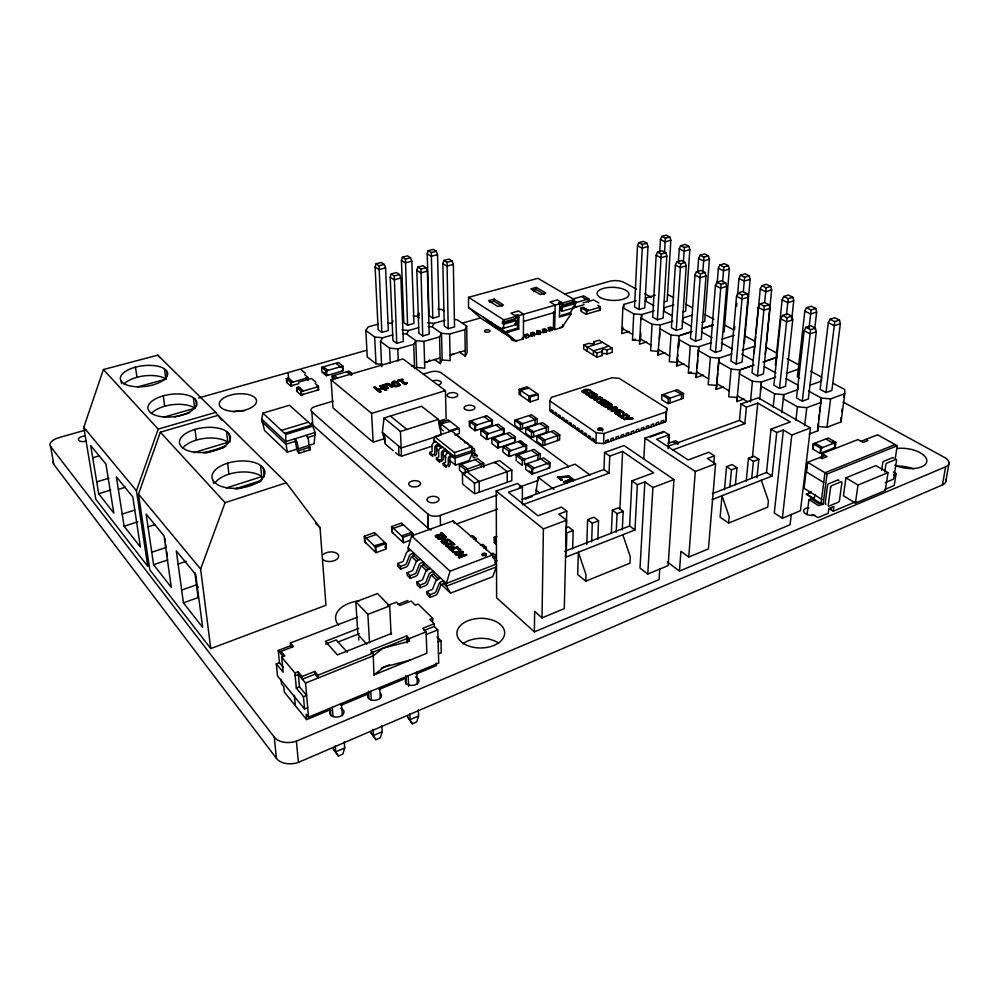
<?xml version="1.0" encoding="UTF-8"?>
<svg xmlns="http://www.w3.org/2000/svg" width="999" height="999" viewBox="0 0 999 999"><rect width="100%" height="100%" fill="white"/><g stroke="black" fill="none" stroke-linecap="round" stroke-linejoin="round"><path stroke-width="1.5" d="M444.892 541.296L444.88 540.646A2.123 1.199 -1.7 0 1 445.604 539.835C447.902 537.212 452.684 542.245 449.812 541.308M507.28 433.853L513.186 438.249L514.835 437.687L514.822 441.695L513.174 442.819M508.891 456.543L508.891 451.336L502.909 446.803L520.616 440.809L526.648 445.279L526.61 450.462L508.891 456.543L502.922 451.998L502.909 446.803M515.896 341.096L502.347 329.52L502.385 327.447L503.658 328.271L515.896 324.712L515.909 320.679L503.721 324.2L502.447 323.389L502.472 321.191L503.746 322.015L516.146 318.444L516.146 316.371L511.026 313.137L518.568 310.989L523.538 314.235L523.376 338.873L515.896 341.096L480.756 318.144L468.519 307.505L468.543 297.327L537.899 278.309L574.388 299.625L574.313 301.673L562.562 305.057L561.251 304.283L561.288 302.235L558.391 303.072L559.702 303.846L559.44 317.108L571.391 313.599L570.079 312.824L559.49 315.921M511.113 455.781L509.44 455.781L509.453 451.723L511.126 450.574L505.132 446.053L503.471 447.19M473.389 492.869L462.599 483.978L462.412 473.326L499.537 460.564L511.825 470.067L511.8 480.694L508.354 481.918M514.735 420.242L514.722 425.212L520.429 429.383L537.137 423.801L537.187 418.843L531.418 414.747L514.735 420.242L520.454 424.4L537.187 418.843M515.384 436.938L515.372 442.082L497.739 448.052L491.895 443.581L491.87 438.424L509.478 432.555L515.384 436.938L497.727 442.869L491.87 438.424M516.183 460.739L516.208 455.519L533.99 449.413L540.159 453.971L540.084 459.178M516.833 420.104L522.564 423.701L522.527 428.683M517.544 314.785L518.831 315.597L518.756 329.021L517.482 328.196L517.544 314.785L514.872 315.559M622.702 412.662C627.809 412.724 614.472 407.604 619.005 413.524M518.444 455.332L524.562 459.378L524.525 464.61M519.118 389.335L519.093 394.168L530.182 401.91L538.249 399.3L538.311 394.443L527.16 386.775L519.118 389.335L530.232 397.053L538.311 394.443M520.467 395.129L520.504 390.284L528.533 388.261M520.429 429.383L520.454 424.4M516.208 455.519L522.327 460.152L522.29 465.397L517.407 461.675M522.315 503.384L522.427 487.325L517.47 483.454L496.216 491.008L496.628 597.802L534.378 631.868L659.065 579.62L659.752 568.918M524.962 334.665L524.937 337.212L526.211 338.037L528.546 337.337L528.558 334.802L527.285 333.978L524.962 334.665L526.236 335.489L528.558 334.802M524.413 451.211L526.061 450.074L526.098 446.041L524.438 446.603L518.419 441.546L520.067 441.57L523.688 444.255M526.211 338.037L526.236 335.489M525.736 428.234L525.699 433.229L531.518 437.487L548.314 431.793L548.401 426.798L542.507 422.627L525.736 428.234L531.568 432.467L548.401 426.798M525.761 464.135L525.724 469.393L531.943 474.15L549.875 467.807L549.962 462.549L543.668 457.892L525.761 464.135L532.005 468.868L531.943 474.15M527.834 428.084L533.691 431.755L533.628 436.775M528.009 463.936L534.265 468.069L532.567 469.255L532.517 473.364L534.203 473.351M528.783 400.936L528.821 396.079L536.9 394.018M529.345 415.984L535.114 419.53L535.052 424.5M530.182 401.91L530.232 397.053M530.831 335.452L530.856 332.917L533.166 332.242L534.453 333.054L534.428 335.589L528.446 336.163M532.105 336.276L532.13 333.741L530.856 332.917M531.518 437.487L531.568 432.467M531.768 450.749L537.937 454.732L537.874 459.952M809.153 434.066L817.769 430.781L821.328 398.052L808.566 391.009M308.491 445.517L314.148 443.743L315.122 432.517L312.799 426.148L289.473 405.244L262.924 413.111L285.764 434.44L285.677 441.633L287.312 452.16L297.19 449.063M536.688 333.716L536.713 331.181L539.023 330.507L540.309 331.318L540.272 333.853L534.328 334.415M535.864 493.019L538.149 477.322L575.099 464.16L590.009 474.975M537.974 334.528L538.011 332.005L536.713 331.181M534.378 631.868L534.627 611.351L542.007 617.882L564.285 608.653L566.495 520.204L558.741 514.16L566.758 511.151L565.609 557.242L634.952 529.957L637.362 484.715L631.917 480.869L629.607 525.986L634.952 529.957M536.875 436.326L536.813 441.358L542.757 445.691L559.64 439.897L559.752 434.865L553.746 430.606L536.875 436.326L542.832 440.646L559.752 434.865M553.059 413.074L553.096 410.889L551.286 409.627L551.248 411.813M538.998 436.163L544.967 439.922L544.88 444.967M540.422 423.876L546.303 427.51L546.228 432.505M542.519 331.98L542.557 329.458L544.855 328.783L546.141 329.583L546.103 332.118L540.172 332.679M541.446 459.24L547.727 463.911L549.4 463.324L549.325 467.42L547.652 468.593M543.818 332.792L543.843 330.269L542.557 329.458M556.693 415.609L556.73 413.411L554.907 412.15L554.87 414.323M817.769 430.781L818.206 423.426M503.658 328.271L503.721 324.2M503.746 322.015L503.783 319.917L468.543 297.327M542.757 445.691L542.832 440.646M542.007 617.882L543.394 528.933L496.216 491.008M548.326 330.257L548.364 327.734L550.649 327.06L551.947 327.872L551.898 330.394L545.978 330.956M560.352 418.144L560.389 415.946L558.553 414.672L558.503 416.858M564.035 420.704L564.073 418.494L562.225 417.22L562.175 419.405M549.625 331.069L549.662 328.546L548.364 327.734M549.937 400.961L549.775 410.789L595.928 442.882L603.558 443.631L665.571 421.828L666.932 408.329L619.205 378.359L612.05 377.709L551.173 397.49L549.937 400.961L596.291 432.779L603.958 433.529L666.196 411.9L666.932 408.329M567.732 423.276L567.769 421.066L565.921 419.78L565.871 421.978M571.391 313.599L561.925 327.41L554.67 329.57L553.384 328.758L553.696 311.538M551.648 431.868L557.654 435.589L557.542 440.609M554.67 329.57L555.132 305.17L550.074 301.998L557.367 299.912L562.599 303.022L574.388 299.625M571.465 425.874L571.503 423.651L569.642 422.352L569.58 424.563M559.215 477.247L562.425 479.645L561.401 480.369L557.479 477.072L568.756 475.974L569.642 476.998L559.203 477.609L569.655 476.635M560.951 306.493L560.876 310.464L562.175 311.251L574.063 307.804L574.225 303.821L572.902 303.047L560.951 306.493L562.262 307.28L574.225 303.821M562.175 311.251L562.262 307.28M575.212 428.471L575.262 426.248L573.376 424.95L573.314 427.16M562.562 305.057L562.599 303.022M561.401 480.369L557.479 477.072M578.983 431.106L579.033 428.871L577.147 427.56L577.085 429.77M563.586 482.042L571.366 478.871L563.586 482.042L566.733 483.054L563.598 481.68M566.396 481.568C567.532 484.315 566.333 478.746 572.177 479.47L573.301 480.669L572.177 479.47M582.792 433.741L582.842 431.506L580.931 430.194L580.869 432.405M566.333 551.286L566.795 532.966L573.164 530.519L572.664 548.813M569.642 476.998L568.756 475.974M571.353 479.233L570.254 478.046L571.128 477.734L574.175 480.357L571.128 477.734M572.415 301.411L574.962 302.909L574.85 307.355L584.04 304.683M586.613 436.401L586.675 434.165L584.752 432.842L584.69 435.064M576.598 306.843L575.299 306.73L575.387 303.284L576.71 302.41L574.163 300.911M590.459 439.073L590.521 436.838L588.598 435.502L588.523 437.724M581.243 307.804L581.143 311.376L586.338 314.448L586.45 310.864L581.243 307.804L583.004 307.292L588.211 310.352L582.991 307.592L581.505 308.029L581.418 311.001M594.343 441.77L594.405 439.523L592.457 438.174L592.382 440.409M612.325 348.264L599.088 340.234L593.781 341.858A2.872 1.261 1.6 0 1 593.206 343.619A2.872 1.261 1.6 0 1 589.185 343.269L583.841 344.917L583.716 349.038L596.853 357.205L602.222 355.519L602.385 351.373A2.897 1.299 1.9 0 1 602.934 349.575A2.897 1.299 1.9 0 1 606.992 349.937L612.325 348.264L612.162 352.397L606.843 354.071A2.897 1.299 1.9 0 0 601.86 354.22M585.551 390.347C588.623 389.16 594.405 391.496 585.551 390.347C591.046 391.558 582.517 394.742 582.092 391.233M588.361 301.798L588.423 299.513C587.087 300.412 579.37 295.954 583.291 296.553M585.913 394.318L591.883 392.033L585.913 394.318L588.374 395.017C590.259 394.53 586.488 393.356 588.973 394.817M587.15 351.161L587.275 347.04L602.547 342.332M588.786 301.835L588.873 298.901L583.741 295.929L573.089 298.988M586.425 394.655L585.926 393.993M588.374 395.017L586.438 394.33M594.405 395.866C591.233 394.056 596.003 395.604 593.631 396.128L591.845 394.617L594.73 393.668C601.935 395.267 593.369 400.312 590.059 397.152A5.307 2.51 1.9 0 1 589.135 396.178C589.385 394.617 595.117 400.399 596.778 395.592M593.269 394.792L594.979 394.23C600.249 396.266 590.284 399.2 590.084 395.217M608.254 441.983L608.329 439.747L605.744 440.659L605.656 442.894M433.841 441.77L434.577 436.638L454.52 452.572L455.457 465.122L469.18 460.464L472.802 452.135L454.42 458.316L451.048 455.619M591.87 392.357L591.008 391.458L594.08 393.144L592.507 392.782L588.086 394.23M594.08 393.144L591.683 391.246M586.788 544.492L587.624 519.617L593.856 517.245L598.538 520.791L597.827 539.472M593.693 344.593L593.781 341.858M585.751 581.168L585.976 574.625L578.359 552.222L577.684 574.562L585.751 581.168L629.957 563.186L630.294 556.718L622.802 534.74M593.369 355.032L593.506 350.899L608.816 346.129M592.507 392.782L588.086 393.906M593.406 393.369L592.519 392.457M593.631 396.128L591.845 394.617M594.193 399.775L600.174 397.465L594.193 399.775L596.665 400.487C598.563 399.987 594.755 398.813 597.277 400.287M613.398 440.172L613.473 437.949L610.901 438.848L610.814 441.083M591.833 394.942L594.73 393.668M594.705 400.124L594.205 399.45M593.256 395.117L594.979 394.23M596.853 357.205L597.002 353.059L583.841 344.917M598.576 310.539L600.299 310.327L600.424 306.768L597.814 305.257M598.676 307.58L600.424 306.768M591.633 541.895L592.295 523.189L587.624 519.617M596.665 400.487L594.717 399.787M596.915 401.548L597.702 400.961L599.812 402.347L601.585 401.76L599.8 402.672L596.915 401.548L599.675 403.371C605.344 404.508 598.776 396.965 605.244 401.448C608.079 400.911 602.522 398.176 600.911 399.9A2.073 0.987 2.1 0 0 600.337 400.562L601.573 402.085M595.928 442.882L596.291 432.779M618.506 438.374L618.593 436.151L616.033 437.05L615.933 439.285M600.162 397.789L599.288 396.878L602.397 398.589L600.811 398.214L596.366 399.687M599.675 403.371L596.927 401.223M602.397 398.589L599.962 396.665M600.524 403.933L601.323 403.334L603.821 404.982L605.644 404.37L603.808 405.307L600.524 403.933L603.696 406.019L610.339 403.783L607.18 401.386C603.633 401.985 613.661 405.557 606.405 401.648M600.811 398.214L596.378 399.363M601.723 398.813L600.824 397.889M623.601 436.588L623.688 434.365L621.141 435.252L621.041 437.487M605.631 404.695L603.321 402.847L606.43 404.108L608.903 403.271M603.696 406.019L600.536 403.608M608.878 403.608L606.418 404.433L604.108 402.572M604.732 406.368L610.601 406.88L605.656 407.317L604.732 406.368L611.388 404.133C614.772 405.981 597.065 408.566 612.075 404.57M606.843 354.071L606.992 349.937M603.558 443.631L603.958 433.529M605.344 401.685C605.319 398.326 598.451 400.736 603.096 402.222M604.62 452.472L609.765 456.068L609.053 473.176L603.945 469.53L604.62 452.472L624.063 445.554L673.975 479.557L668.131 565.596L647.752 574.05L640.022 568.081L644.867 481.905L637.362 484.715M610.339 403.783L607.18 401.386M572.902 303.047L572.989 300.899L574.313 301.673M615.759 407.33L609.378 408.853L615.134 406.581L615.759 407.33L609.09 409.578L608.166 408.966L610.614 406.543M609.09 409.578L608.179 408.641M612.05 404.907L611.388 404.133M628.671 434.802L628.758 432.579L626.223 433.479L626.123 435.701M798.201 388.112L798.313 385.352L786.076 378.609M619.168 410.664L611.301 411.039L616.258 407.317L616.97 408.116L615.571 409.053L617.544 410.339L615.584 408.716L616.982 407.779M610.239 408.116C614.622 405.319 608.329 406.168 606.331 406.506M612.15 411.6L611.326 410.714M612.649 411.026L615.022 409.103L616.595 410.477L612.649 411.026L615.022 409.103M619.168 411.825L620.179 413.886L617.956 414.71A2.697 1.299 2.5 0 1 616.483 414.435C613.036 411.913 615.796 412.712 617.994 414.173M633.716 433.029L633.816 430.806L631.293 431.693L631.181 433.916M376.086 263.798L379.033 265.759L381.83 332.38L388.361 330.557L385.564 267.857L384.265 264.435L381.318 262.475L376.086 263.798L375.1 267.033L378.146 329.67L381.83 332.38M611.301 411.039L616.258 407.317M611.338 533.366L612.35 510.189L618.443 507.867L623.176 511.351L622.29 529.907M621.066 416.346L622.802 417.832L622.015 418.106L617.832 414.997L620.367 415.884L626.273 413.861C629.707 415.746 611.55 418.519 626.972 414.31M636.163 300.786L623.863 304.42L622.877 307.717L621.728 333.678L629.183 331.381M626.96 414.647L620.354 416.221L618.618 414.735M622.714 330.294L622.852 327.247M623.738 307.467L623.863 304.42M638.748 431.256L638.836 429.046L636.326 429.932L636.213 432.142M391.246 273.913L394.28 275.949L396.753 343.344L403.346 341.471L400.874 278.034L399.575 274.575L396.516 272.565L391.246 273.913L390.222 277.185L392.944 340.559L396.753 343.344M619.892 409.69L620.566 410.477L619.892 409.69L617.557 410.015M616.221 532.28L617.057 513.686L612.35 510.189M622.015 418.106L617.832 414.997M622.702 413.024C623.551 411.263 616.758 410.252 620.204 413.698M643.756 429.495L643.856 427.285L641.346 428.171L641.233 430.382M402.435 257.168L405.432 259.091L407.58 325.212L413.986 323.426L411.813 261.189L410.564 257.792L407.555 255.881L402.435 257.168L401.423 260.377L403.821 322.552L407.58 325.212M628.034 416.87L633.091 418.656L623.738 419.243L628.696 415.434C631.043 416.508 625.661 417.994 629.432 415.921M619.904 509.078L622.589 451.473L609.765 456.068M624.6 419.805L623.751 418.906M625.099 419.218L627.472 417.27L629.07 418.668L625.099 419.218L627.472 417.27M648.738 427.747L648.838 425.537L646.353 426.411L646.228 428.621M417.844 267.083L420.929 269.068L422.739 335.951L429.208 334.116L427.372 271.166L426.111 267.732L423.014 265.746L417.844 267.083L416.795 270.329L418.881 333.216L422.739 335.951M623.738 419.243L628.696 415.434M640.459 340.696L632.479 340.01L633.741 313.886L622.877 307.717M637.512 245.779L634.54 306.98L639.06 309.515L644.767 307.817L647.989 246.553L647.015 243.219L643.368 241.383L638.823 242.62L637.512 245.779L642.157 248.152L647.989 246.553M630.044 418.194L633.091 418.656M653.696 425.999L653.808 423.801L651.323 424.662L651.198 426.873M428.246 250.674L431.293 252.56L432.804 318.182L439.085 316.421L437.537 254.645L436.326 251.286L433.266 249.413L428.246 250.674L427.21 253.858L429.008 315.572L432.804 318.182M639.06 309.515L642.457 244.455L638.823 242.62M654.195 310.801L641.808 314.548L640.896 317.944L639.547 344.193L646.59 341.97M443.906 260.377L447.04 262.325L448.201 328.708L454.545 326.91L453.334 264.423L452.11 261.014L448.963 259.078L443.906 260.377L442.832 263.599L444.28 326.024L448.201 328.708M640.546 339.161L640.859 333.004M641.57 319.168L641.808 314.548L633.741 313.886M646.166 300.811L646.328 297.789L655.269 295.142M658.641 424.263L658.753 422.065L656.281 422.927L656.143 425.137M663.561 422.527L663.673 420.342L661.213 421.203L661.076 423.401M884.565 489.585L894.23 485.477L896.103 473.688L893.418 471.978M643.843 458.366L644.967 438.124L663.748 431.443L669.018 434.852L668.131 448.626M640.896 317.944L652.085 324.3L650.611 350.711L658.741 351.423L657.904 355.007L664.997 352.734M656.156 255.282L652.709 317.183L657.379 319.805L663.124 318.044L666.82 256.081L665.846 252.71L662.087 250.824L657.504 252.098L656.156 255.282L660.951 257.73L666.82 256.081M659.727 251.998L660.439 239.535L661.763 236.401L666.221 235.202L669.892 237L670.841 240.297L667.145 301.111L664.347 301.948M657.379 319.805L661.251 253.996L657.504 252.098M657.904 355.007L660.302 324.987L672.777 321.129M659.477 338.973L659.839 332.754M664.497 252.522L665.421 238.212L661.763 236.401M647.752 574.05L652.909 487.524L644.867 481.905M664.248 310.776L664.422 307.717L673.875 304.857M662.025 394.867L661.725 399.725L667.994 403.633L683.204 398.401L683.541 393.544L677.222 389.697L662.025 394.867L668.306 398.763L683.541 393.544M663.898 394.755L670.229 398.102L669.904 402.972M665.571 421.828L666.196 411.9M659.465 328.484L670.991 335.027L669.305 361.738L677.584 362.462L677.772 359.49M675.374 265.085L671.428 327.697L676.236 330.394L682.03 328.584L686.226 265.909L685.264 262.5L681.393 260.552L676.773 261.863L675.374 265.085L680.319 267.607L686.226 265.909M667.994 403.633L668.306 398.763M678.358 262.687L679.245 248.863L680.606 245.692L685.102 244.443L688.885 246.303L689.822 249.638L685.639 311.139L682.829 312M669.105 441.82L669.43 436.788L667.419 437.512M676.236 330.394L680.644 263.823L676.773 261.863M683.728 363.686L676.598 366.034L679.12 335.602L691.683 331.631M683.353 262.038L684.39 247.552L680.606 245.692M675.299 390.884L681.655 394.193L681.318 399.051M677.846 354.907L676.598 366.034M678.333 347.477L678.821 340.06M678.558 347.615L678.858 343.156M673.463 442.033L677.984 444.393M694.967 275.087L690.496 338.399L695.454 341.183L701.273 339.31L706.018 275.936L705.057 272.477L701.061 270.467L696.415 271.815L694.967 275.087L700.062 277.685L706.018 275.936M703.271 375.112L696.091 377.522L696.765 373.713L688.348 372.964L690.247 345.966L678.371 339.21M697.627 272.452L698.626 258.466L700.037 255.257L704.557 253.971L708.466 255.894L709.39 259.278L704.695 321.478L701.86 322.365M502.11 306.293L493.993 301.174L494.143 299.101L488.536 300.649L497.802 306.506L503.434 304.932L494.143 299.101M695.454 341.183L700.399 273.838L696.415 271.815M791.295 514.398L790.097 524.725L679.47 571.078L680.906 551.298L688.748 557.055L708.428 548.901L715.584 463.823L707.367 458.504L714.435 455.856L713.798 463.499M702.821 271.578L703.933 257.18L700.037 255.257M696.091 377.522L698.763 346.69L711.4 342.595M697.202 367.707L697.764 360.202M698.089 355.694L698.763 346.69L690.247 345.966M688.748 557.055L695.279 471.503L644.967 438.124M715.421 285.514L710.389 349.575L715.509 352.447L721.365 350.512L726.673 286.388L725.724 282.892L721.603 280.819L716.92 282.205L715.421 285.514L720.679 288.199L726.673 286.388M698.089 350.412L710.351 357.367L708.204 384.677L716.77 385.439L716.196 389.385L723.426 386.888M717.157 283.579L718.368 268.256L719.829 265.01L724.387 263.686L728.408 265.659L729.332 269.081L724.1 331.993M715.509 352.447L721.028 284.303L725.724 282.892M722.627 281.556L723.85 266.995L728.408 265.659M716.196 389.385L719.018 358.129L731.743 353.896M717.02 382.405L717.769 373.301M718.019 370.267L719.018 358.129L710.351 357.367M544.393 294.38L536.088 289.448L536.263 287.387L530.856 288.898L540.322 294.555L545.754 293.019L536.263 287.387M736.538 296.291L730.918 361.101L736.188 364.061L742.095 362.075L748.001 297.19L747.065 293.656L742.806 291.508L738.099 292.944L736.538 296.291L741.97 299.051L748.001 297.19M718.443 361.963L731.106 369.143L728.696 396.753L737.424 397.552L736.862 401.573L744.13 399.001M734.527 329.633L734.789 326.536M736.55 306.381L736.825 303.284M737.499 295.529L738.985 278.471L740.496 275.187L745.079 273.826L749.225 275.861L750.149 279.333L744.33 342.969M724.475 489.772L726.523 466.658L732.042 464.547L736.975 467.707L735.401 484.665M736.188 364.061L742.344 295.105L747.065 293.656M743.331 291.72L744.642 277.235L749.225 275.861M736.862 401.573L739.834 369.88L754.07 365.035L739.922 369.93L731.106 369.143M729.894 486.813L731.443 469.83L726.523 466.658M728.633 523.051L729.208 516.745L722.002 495.716L720.104 517.207L728.633 523.051L767.744 507.142L768.406 500.911L761.313 480.257M740.983 403.971L746.39 407.167L744.842 423.613L739.472 420.379L740.983 403.971L758.253 397.827L810.426 427.959L800.449 510.751L782.354 518.256L774.275 512.962L783.391 430.045L791.795 435.002L810.426 427.959M758.278 307.367L752.022 372.952L757.467 376.011L763.411 373.951L769.954 308.304L769.018 304.72L764.622 302.497L759.877 303.996L758.278 307.367L763.885 310.227L769.954 308.304M754.12 353.334L755.731 336.488M756.018 333.429L760.251 289.011L761.825 285.702L766.433 284.29L770.716 286.388L771.628 289.897L765.209 354.283M750.474 401.823L752.434 381.256L739.372 373.838L739.834 369.88M746.228 481.268L748.463 458.291L753.87 456.231L758.84 459.315L756.967 477.709M757.467 376.011L764.272 306.218L769.018 304.72M764.672 302.472L766.108 287.799L770.716 286.388M752.422 457.305L757.779 403.084L790.259 421.978L771.041 429.133L766.483 472.502L712.374 493.643M751.735 478.284L753.408 461.401L758.84 459.315M760.426 390.434L760.714 387.525M759.74 399.438L761.425 382.068L775.748 377.06M791.707 319.393L793.73 300.774L792.831 297.215L788.186 298.676L786.5 314.797M791.807 316.208L787.037 317.757L779.52 388.399L773.9 385.239L780.818 318.868L782.492 315.447L787.262 313.911L791.807 316.208L792.731 319.842L785.501 386.276L779.52 388.399M775.361 364.935L782.142 299.862L783.765 296.503L788.398 295.055L792.831 297.215M773.164 407.192L774.575 393.818L761.063 386.151L761.425 382.068L752.434 381.256M814.672 328.921L816.645 312.063L815.771 308.454L811.088 309.965L809.078 327.822M815.384 328.084L810.576 329.682L802.322 401.198L796.503 397.927L804.145 330.769L805.868 327.31L810.676 325.711L815.384 328.084L816.283 331.768L808.341 399.001L802.322 401.198M712.15 499.6L772.077 476.024L776.747 432.53L783.391 430.045M839.472 320.067L834.777 321.628L825.986 392.57L820.142 389.373L828.296 322.739L830.057 319.305L834.752 317.757L839.472 320.067L840.346 323.726L831.867 390.434L825.986 392.57M781.792 412.5L783.728 394.655L798.151 389.485M815.771 308.454L811.188 306.206L806.518 307.717L804.832 311.114L797.389 376.96L799.65 378.196M782.354 518.256L791.795 435.002M795.903 420.329L797.439 406.805L783.478 398.876L783.728 394.655L774.575 393.818M385.214 442.457L382.355 432.442L384.053 418.007L421.59 406.293L438.386 419.38L441.246 434.965M804.657 425.724L806.792 407.667L821.29 402.322M806.63 466.895L804.045 488.286L822.165 499.6M825.062 455.457L807.654 462.3L806.493 471.965L823.713 482.492M821.39 503.733L806.38 494.33L811.238 491.895M813.211 443.856L812.587 448.926L820.079 453.359L835.189 447.44L835.851 442.37L828.321 438.024L813.211 443.856L820.716 448.264L835.851 442.37M813.136 448.176L813.611 444.23L815.109 443.119L822.614 447.527L821.116 448.651L820.616 452.597L821.977 452.609M818.755 418.943L819.305 414.473M819.679 411.488L820.229 407.005M820.591 404.021L821.328 398.052L830.606 398.901L844.779 393.681L844.704 389.498L833.141 383.291M807.042 514.747L808.915 499.575L810.963 498.726L819.043 503.796L821.091 502.947L823.126 504.22L827.035 474.001L897.239 445.741L895.166 459.053M814.235 499.263L814.847 494.468M820.079 453.359L820.716 448.264M821.515 457.779L822.04 453.671L857.954 439.585L863.036 442.47L867.931 440.534L865.896 439.385M817.831 426.411L826.997 427.272L830.606 398.901M821.091 502.947L824.974 472.752L895.141 444.567M833.303 448.176L834.789 447.053L835.301 443.119L832.791 441.67M841.77 411.713L842.157 408.753M843.718 396.903L844.118 393.943M826.997 427.272L841.046 421.915L844.779 393.681M831.243 509.915L831.555 507.554M828.783 508.379L833.278 511.188L833.903 506.468L828.833 508.591L828.208 513.324L818.106 517.569L812.15 514.423M845.916 477.834L843.456 495.766L855.419 503.096L885.276 490.509L888.036 472.639L875.873 465.609L845.916 477.834L857.991 485.052L888.036 472.639M855.419 503.096L857.991 485.052M881.618 470.204L882.741 462.812A1.399 0.787 -58 0 1 883.903 461.226L892.656 457.654A1.399 0.774 -58.1 0 1 893.443 458.017M884.739 472.003L885.876 464.597A1.399 0.774 -58 0 1 887.025 463.012L895.791 459.428A1.399 0.774 -58.1 0 1 896.578 460.214L893.805 477.922A1.386 0.762 -57.7 0 1 892.669 479.495L885.201 482.617M445.442 545.367C446.603 541.633 457.217 546.815 450.974 542.007L451.81 541.695L454.607 544.555L447.252 544.78L446.553 545.304L448.551 546.303L447.515 546.69L445.492 545.254M582.08 391.558C583.266 388.886 588.311 388.611 590.521 390.447M435.427 535.726L436.625 537.3L438.461 537.275L437.437 538.024C427.934 532.892 456.093 534.103 435.576 535.851M59.091 437.587A13.499 6.219 -9.2 0 0 50.624 446.59L53.784 464.385L276.411 758.366A17.582 11.826 -9.2 0 0 298.401 762.387L942.444 484.927L945.653 466.808A13.861 6.531 9.3 0 0 944.342 457.317L843.094 402.023M945.816 481.368L949.025 463.286M287.312 452.16L264.573 430.519L261.701 419.056L262.924 413.111M664.422 307.717L663.623 311.051L672.402 315.896M646.328 297.789L645.454 301.024L653.97 305.719M452.909 549.775C452.172 552.909 456.618 552.759 458.379 551.61C462.562 549.912 455.069 548.026 458.004 547.814L460.427 549.25C461.563 553.596 451.91 554.695 451.685 550.174L452.859 549.737L452.834 550.449M408.166 547.777L411.588 535.914L453.209 520.866L492.594 554.982L496.428 564.06L446.378 583.416L408.166 547.777L408.279 550.474M449.837 548.089L451.623 547.19L453.783 548.289L450.874 549.363L449.962 548.476C449.238 546.178 453.633 546.441 453.783 548.289M492.594 554.982L450.049 571.191L446.378 583.416L446.441 586.163L450.561 593.131L492.707 576.71L496.441 566.858L446.441 586.163L443.581 583.491M344.28 741.82L344.717 747.951L342.857 754.045L338.361 756.006L333.341 748.925L338.361 756.006M381.83 725.649L382.167 731.743L380.282 737.774L375.911 739.672L370.979 732.692L375.911 739.672M418.331 709.939L418.569 715.983L416.645 721.952L412.412 723.8L407.567 716.907L412.412 723.8M896.091 473.801L893.705 474.875M215.734 412.362L158.192 429.108L136.451 490.796L147.752 566.333L95.792 499.288L83.791 427.31L103.397 369.543L157.805 355.144L215.734 412.362L221.753 420.179M428.259 528.409L312.812 425.087L311.8 411.813L427.797 514.023L428.259 528.409L427.797 514.023M138.499 494.105L160.352 432.205L218.069 415.334L286.288 482.792L320.042 527.759L325.961 605.269L210.777 648.576L149.788 569.805L138.499 494.105L200.624 569.055L210.777 648.576M311.8 411.813L311.788 411.85A8.117 3.859 -4 0 1 315.309 406.456L333.042 401.148M200.624 569.055L225.1 502.659L286.288 482.792M459.34 351.998L465.309 356.168L467.082 352.56L466.695 326.124L457.167 319.742L454.52 319.518M465.309 356.168L464.897 329.633L466.695 326.124M434.353 359.365L440.234 363.624L442.157 359.94L441.508 333.316L432.117 326.81L428.121 326.461M398.901 385.114L396.066 385.701L392.694 383.092M392.694 383.166L395.554 382.592L398.888 385.189M440.234 363.624L439.56 336.9L441.508 333.316L449.6 334.016L464.897 329.633M620.192 413.549L617.969 414.373A2.697 1.299 2.5 0 1 616.495 414.11L614.56 412.537M432.117 326.81L434.066 323.326L445.092 320.229M414.56 368.394L413.711 344.305L415.796 340.659L423.951 341.371L439.56 336.9M402.535 333.666L406.556 334.016L408.653 330.469L418.494 327.697M413.074 315.996L416.995 316.333L418.993 312.949L419.093 315.896M381.693 366.72L380.482 341.371L382.729 337.749L392.769 334.927M393.107 321.029L391.67 323.326L387.724 322.989M382.654 364.36L375.999 363.761L367.257 357.005L365.846 330.457L368.132 326.948L378.084 324.213M533.416 291.583L535.052 289.186M570.079 312.824L572.664 309.053L572.739 307.018L574.063 307.804M582.117 391.333L586.55 389.66L590.509 390.771M448.863 547.652L451.498 546.565L454.607 547.976L457.929 547.502L450.636 550.224L448.763 547.589M436.501 536.301L444.48 535.564L441.733 532.754L440.909 533.429L441.745 533.129L444.48 535.564M384.64 384.84C386.338 381.368 394.63 385.577 391.546 387.075L388.623 384.827L386.613 384.69L385.239 385.639L388.311 388.049L387.088 388.424L382.992 385.189L384.19 384.478L384.665 385.177L384.19 384.478M384.665 385.177L388.736 383.978L392.757 386.713M619.018 413.399C616.87 415.372 615.809 411.076 614.535 412.862M619.168 411.95L620.766 411.551L622.552 412.637M385.239 385.639L388.037 384.253L391.546 387.075M458.454 557.23L461.376 554.283L458.454 557.23L459.29 557.979L466.608 554.845L466.034 554.333L459.727 556.705L466.62 555.219M459.727 556.705C470.791 550.362 447.939 555.943 461.088 554.195M459.727 557.08L462.824 554.02M608.166 408.966L610.601 406.88M609.39 408.516L611.975 406.331M295.18 675.761L298.351 674.5L305.532 683.066L373.276 655.819L382.992 648.176L409.415 641.283L409.303 638.573L406.718 635.926L370.641 650.337L373.176 653.059L373.976 674.937L384.003 667.07L410.189 660.102M618.493 414.086C620.242 413.261 616.383 411.288 619.23 411.101M344.717 747.951L335.714 751.847L335.239 745.704M382.167 731.743L373.426 735.526L373.064 729.432M418.569 715.983L410.065 719.667L409.802 713.611M276.411 758.366L274.275 737.137A17.745 11.713 -8.9 0 0 296.403 741.146L298.401 762.387M296.328 741.171L945.653 466.808M833.278 511.188L855.806 501.698M274.275 737.137L50.624 446.59M330.744 715.771L330.282 709.752L306.631 719.592L306.156 714.235L308.541 717.157L438.736 663.061L437.762 629.882L434.265 626.423L434.178 623.738L429.832 619.455L432.692 618.319L432.779 621.003M823.126 504.22L818.581 505.644L808.915 499.575M340.834 705.356L368.631 693.793M378.933 689.51L405.869 678.296M415.871 674.138L436.301 665.634L436.213 663.036M283.341 667.394L279.433 662.687L276.336 663.898L277.535 675.961L304.558 709.015L307.704 707.717M438.461 653.87L441.308 652.697L440.971 640.771L437.062 636.887M373.976 674.937L426.848 653.271L426.111 631.818L422.639 628.346L434.178 623.738M294.93 672.989L296.316 688.099L303.459 696.74L306.631 695.454L299.475 686.837L298.102 671.728L294.93 672.989L281.693 657.167L284.827 655.943L281.006 651.385L293.456 646.578L290.397 642.994L357.217 617.27M438.111 641.932L440.971 640.771M806.38 494.33L811.188 492.37M381.218 668.206L389.56 664.797M296.316 688.099L299.475 686.837M370.754 653.084L406.83 638.636L409.415 641.283M298.102 671.728L302.085 676.473L314.747 671.415L317.982 675.199L373.176 653.059M409.303 638.573L426.111 631.818M426.211 634.527L437.762 629.882M317.982 675.199L318.206 677.959L314.972 674.175L302.335 679.233L302.085 676.473M424.175 630.469L434.265 626.423M391.62 633.403L337.412 654.894L325.349 641.37L358.766 628.359M861.001 441.321L877.547 434.802L897.239 445.741M337.812 642.095L359.315 633.666M835.301 443.119L833.89 443.668L826.373 439.31L827.771 438.761M325.562 644.093L336.176 639.947L347.302 652.26M564.747 551.336L629.607 525.986M426.885 591.583L426.973 594.318L430.144 597.365L435.164 595.416A3.509 2.423 -47.1 0 0 437.637 593.131L440.934 584.939L443.656 583.566L443.581 580.806L441.183 581.73A3.134 2.173 -47.5 0 0 438.973 584.04L435.939 591.695A1.424 0.987 -47.1 0 1 435.002 592.719L430.057 594.63L426.885 591.583L431.818 589.685A1.411 0.987 -47.1 0 0 432.754 588.661L435.776 581.031A3.122 2.173 -47.4 0 1 437.974 578.733L440.372 577.822M389.685 605.931L377.472 593.593L355.819 601.798L367.857 614.348L389.685 605.931L391.084 634.265M279.433 662.687L278.234 650.499L290.647 645.716L292.183 647.502M397.977 604.27L407.904 600.436M592.295 523.189L598.538 520.791M617.057 513.686L623.176 511.351M731.443 469.83L736.975 467.707M387.724 605.519L396.441 602.16L399.737 605.469L411.126 601.061L415.322 605.182L418.156 604.083L432.692 618.319M416.933 582.042L420.042 585.027L424.95 583.154A1.399 0.987 -47 0 0 425.899 582.142L428.883 574.55A3.097 2.173 -47.3 0 1 431.068 572.265L433.454 571.366L433.541 574.1L430.831 575.449L427.584 583.578A3.472 2.423 -47 0 1 425.137 585.839L420.142 587.749L417.033 584.765L416.933 582.042L421.828 580.182A1.399 0.987 -46.9 0 0 422.764 579.17L425.749 571.603A3.084 2.173 -47.3 0 1 427.934 569.33L430.307 568.431M492.757 557.28L496.241 555.956L496.253 558.628M490.671 554.02L492.994 553.146L496.241 555.956M565.996 527.859L568.543 526.885L573.164 530.519M407.18 572.689L407.28 575.399L410.339 578.321L415.297 576.448A3.434 2.423 -46.9 0 0 417.732 574.213L420.929 566.158L423.626 564.822L423.526 562.1L421.153 562.986A3.072 2.173 -47.2 0 0 418.981 565.247L416.046 572.777A1.386 0.987 -46.9 0 1 415.109 573.776L410.227 575.611L407.18 572.689L412.05 570.866A1.386 0.987 -46.8 0 0 412.974 569.867L415.909 562.35A3.059 2.173 -47.2 0 1 418.069 560.102L420.442 559.228M543.394 528.933L566.495 520.204M652.909 487.524L673.975 479.557M695.279 471.503L715.584 463.823M483.678 547.964L485.989 547.09L486.014 549.75M458.441 556.855L459.278 557.604L466.608 554.845M494.18 537.3L495.791 538.661L495.804 544.093L494.205 542.719L494.18 537.3L496.94 536.263M461.376 554.657L456.193 555.194L455.332 554.058L462.649 551.323L463.274 552.235L456.968 554.607M455.344 554.433L462.649 551.698L463.274 552.235M480.494 545.204L482.804 544.343L485.989 547.09M456.955 554.233L463.261 551.86M449.95 548.101L450.861 549L453.771 547.914M450.636 550.224C445.866 547.44 452.372 544.28 454.607 547.602L457.317 546.59L457.929 547.502M450.624 549.85L457.929 547.127M397.602 563.511L397.727 566.208L400.724 569.08L405.656 567.245A3.397 2.423 -46.7 0 0 408.067 565.034L411.226 557.03L413.898 555.731L413.786 553.021L411.438 553.896A3.034 2.173 -47.1 0 0 409.278 556.118L406.381 563.598A1.374 0.987 -46.7 0 1 405.457 564.585L400.599 566.383L397.602 563.511L402.447 561.725A1.374 0.987 -46.7 0 0 403.371 560.739L406.256 553.284A3.034 2.16 -47.1 0 1 408.404 551.061L410.764 550.199M460.639 549.675L460.701 550.474C459.44 553.808 449.937 552.772 452.909 550.149M456.843 548.251L460.427 549.625M470.517 536.55L472.802 535.701L475.936 538.399L475.961 541.046M453.196 543.98C450.674 542.207 441.708 544.28 447.527 547.065L448.563 546.678L446.578 545.616L447.24 544.405L454.595 544.18M473.638 539.26L475.936 538.399M631.917 480.869L653.633 472.789L622.589 451.473M442.107 541.121L443.981 542.807L445.916 542.095L443.993 543.181C441.758 539.735 439.872 541.957 443.718 544.018L447.465 542.632L445.979 540.934L446.778 540.134L448.813 540.047L449.825 541.683L450.899 541.221M441.246 541.433L443.706 543.643L447.452 542.257M450.974 542.007L454.607 544.555M438.236 538.736C449.438 535.601 435.814 538.836 438.786 539.235L445.554 539.635L438.249 539.11M442.232 537.649L441.683 536.813L445.479 536.088C448.289 537.999 439.173 538.374 446.053 536.6M442.47 536.525L443.007 537.362L446.066 536.962M439.96 538.836L442.794 537.799C449.363 541.995 432.03 537.499 444.293 539.135M439.972 539.21L442.794 538.161L444.305 539.51M441.258 541.808L442.107 541.495M522.302 504.845L609.053 473.176M672.29 450.099L744.842 423.613M438.474 537.649C433.191 535.589 441.358 534.178 443.456 535.564L444.468 535.189M441.695 537.187L442.47 536.9M566.745 482.704L567.532 482.417M573.314 480.319L574.188 479.995M521.79 499.338L603.945 469.53M668.493 446.116L739.472 420.379M375.974 552.672L386.188 548.975L385.914 543.518L374.463 532.642L364.298 536.251L364.61 541.67L375.974 552.672L375.674 547.215L364.298 536.251M413.261 536.401L413.161 533.691L401.498 523.039L391.546 526.573L391.808 531.967L403.359 542.732L410.502 540.147M456.643 523.976L497.415 509.178M525.074 499.125L532.355 496.478M561.413 480.019L562.425 479.645M375.674 547.215L385.914 543.518M391.546 526.573L403.134 537.312L413.161 533.691M570.242 478.409L571.116 478.096M668.094 443.419L675.511 440.734L678.883 442.919M566.396 481.918L572.165 479.832M557.467 477.422L568.743 476.336M497.352 494.992L440.247 515.397L440.522 525.474M519.318 487.137L538.349 480.332M746.39 407.167L757.779 403.084M810.226 385.152L821.503 381.118L821.553 377.073L810.614 371.203M401.136 380.02L404.845 382.867L407.08 382.729L405.906 384.265L404.92 384.565L399.912 380.382L397.677 380.457L402.297 379.071C404.308 380.544 398.451 380.369 402.859 379.495M183.416 602.834L202.61 627.36L195.742 574.612L176.311 550.874L183.416 602.834L198.102 597.614L194.855 572.689M650.062 437.05L659.477 433.691M660.826 433.216L662.837 432.505M407.08 382.729L405.694 383.429L405.906 384.265M669.018 434.852L656.643 439.223L688.136 459.952L708.828 452.26L714.435 455.856M522.427 487.325L508.429 492.27L537.986 515.796L561.463 507.067L566.758 511.151M532.005 468.868L549.962 462.549M462.412 473.326L474.45 483.116L511.825 470.067M181.668 590.059L196.441 584.877L198.401 587.275M786.35 373.364L798.975 368.956M522.327 460.152L540.159 453.971M483.728 463.399L477.809 458.741L459.415 464.997L465.284 469.73L483.728 463.399L483.766 467.345M622.027 417.769L622.814 417.495M763.224 361.925L777.16 357.18M763.298 361.975L777.234 357.23M178.122 564.073L186.276 561.288M508.891 451.336L526.648 445.279M622.752 413.062L623.863 412.674M617.819 415.334L618.606 415.06M153.596 564.722L171.304 587.35L164.036 535.889L146.141 514.023L153.596 564.722L167.869 559.902M449.375 454.258L449.338 452.51L447.802 453.047A3.397 2.498 -51 0 0 445.367 456.393L445.467 462.437L443.181 463.386L446.041 465.734L448.326 464.772L448.239 458.716A3.409 2.498 -51 0 1 450.674 455.357L452.21 454.82L452.247 456.58L451.098 456.968A1.361 0.999 -51 0 0 449.962 458.529L450.087 464.073A2.385 1.748 -50.7 0 1 448.114 466.783M476.96 457.005L476.935 455.269L474.687 455.819L474.575 449.862A3.384 2.46 -51.9 0 0 472.102 448.176M495.479 563.636L496.353 563.848M604.72 406.693L611.376 404.458M609.103 409.253L615.771 406.993M454.52 452.572L471.828 446.778L472.977 456.318A2.36 1.711 -51.8 0 0 474.987 457.667M603.309 403.171L604.095 402.909M606.393 401.973L607.167 401.71M816.283 331.768L810.139 333.828L804.145 330.769M840.346 323.726L834.34 325.736L828.296 322.739M442.569 447.077L441.046 447.602A3.384 2.498 -51 0 0 438.623 450.936L438.736 456.943L436.463 457.892L439.285 460.202L441.558 459.253L441.458 453.221A3.384 2.498 -51 0 1 443.881 449.887L445.404 449.35L445.454 451.098L447.689 452.909M603.708 405.694L610.364 403.459M472.777 450.387L454.383 456.568L433.803 440.035M436.463 457.892L436.513 459.627L439.335 461.938L441.346 461.263M445.454 451.098L444.293 451.486A1.349 0.999 -51 0 0 443.169 453.034L443.306 458.553A2.373 1.748 -50.7 0 1 441.87 461.014M486.538 439.498L504.058 433.653L504.058 428.546L498.264 424.25L480.756 430.007L480.819 435.127L486.538 439.498L486.501 434.365L480.756 430.007M151.761 552.247L166.109 547.452L165.697 544.48M688.348 372.964L691.208 372.003M599.687 403.034L603.109 401.898M605.357 401.348L606.293 401.036M431.743 455.706L429.882 454.183L429.832 452.46L432.092 451.523L431.968 445.542A3.359 2.498 -51 0 1 434.365 442.232L435.889 441.708M486.501 434.365L504.058 428.546M599.275 397.215L599.949 396.99M742.245 350.412L754.707 346.278M601.735 398.476L602.409 398.251M429.832 452.46L432.617 454.732L434.765 453.983L434.752 447.802A3.372 2.498 -51 0 1 437.162 444.48L438.686 443.956L438.736 445.704L437.587 446.078A1.349 0.999 -51 0 0 436.476 447.614L436.625 453.109A2.348 1.736 -50.7 0 1 434.677 455.794M398.626 446.091L399.038 455.644L400.312 455.219L401.486 456.218L431.818 446.241M593.418 393.044L594.093 392.819M589.01 395.891L590.134 395.579M593.643 395.804L594.417 395.542M454.957 435.015L459.39 433.566L459.303 428.459L448.264 419.93L439.423 422.764L439.56 427.847M590.996 391.795L591.67 391.571M475 430.694L492.42 424.975L492.395 419.905L486.725 415.696L469.33 421.328L469.393 426.411L475 430.694L474.937 425.599L469.33 421.328M792.731 319.842L786.625 321.828L780.818 318.868M816.645 312.063L810.676 313.998L804.832 311.114M434.577 436.638L459.303 428.459M439.822 435.427L400.999 448.076L382.355 432.442M474.937 425.599L492.395 419.905M721.84 339.223L734.228 335.202M486.188 416.433L484.565 416.958L490.222 421.166L491.858 420.641L491.87 424.587L490.259 425.686M148.027 526.898L155.295 524.537M124.113 526.223L140.397 547.015L132.805 496.915L116.371 476.848L124.113 526.223L137.949 521.778M384.815 438.511L373.139 442.245L371.616 413.411L331.081 379.87L402.984 358.928L445.454 390.621L446.116 418.893M438.823 421.228L444.667 419.355M234.952 488.948L261.538 480.419M237.125 489.073L247.415 485.764M250.362 484.815L260.652 481.506M384.053 418.007L400.462 431.481L438.386 419.38M226.336 487.949L261.688 476.648L259.79 475.274A26.511 13.586 -6.5 0 0 215.047 482.867M702.047 328.359L712.986 324.9M691.907 331.768L679.345 335.739L670.991 335.027M702.272 328.484L713.211 325.025M793.73 300.774L787.786 302.66L782.142 299.862M122.203 514.06L134.728 510.102M298.901 450.611L309.927 447.14L310.127 449.787L299.113 453.259L298.426 452.609A3.621 1.299 72.4 0 1 296.528 447.577L294.942 438.761L295.642 439.435A4.108 1.461 72.5 0 1 297.49 443.981L299.113 453.259M597.002 353.059L602.385 351.373M297.914 448.951L308.941 445.492L308.541 440.534A4.083 1.486 72.5 0 0 306.693 436.014L305.981 435.352M632.479 340.01L635.277 339.136M371.616 413.411L445.454 390.621M771.628 289.897L765.721 291.72L760.251 289.011M692.582 315.01L683.066 317.944L682.354 321.378L691.395 326.373M315.122 432.517L285.677 441.633L261.701 419.056M295.167 441.421L285.901 444.293L261.95 421.665M307.505 437.587L315.322 435.164M98.676 493.743L113.799 513.049L105.956 464.148L90.709 445.542L98.676 493.743L110.777 490.022M118.332 489.385L125.362 487.212M284.578 433.329L311.588 425.062M285.764 434.44L312.799 426.148M203.671 453.059L225.874 446.303M206.056 453.047L223.751 447.652M281.418 430.382L308.366 422.177M379.57 392.182L380.844 391.446L378.708 389.747L383.154 388.399C388.449 393.256 385.639 386.925 381.118 385.402L379.857 386.126L382.53 388.236L378.084 389.573C363.886 379.982 390.634 400.999 374.113 387.5M96.716 481.868L108.891 478.184M193.769 452.647L227.747 442.357L226.561 431.605M375.399 387.113L378.059 389.223L382.53 388.236M378.708 389.747L383.166 388.748L385.314 390.447M382.979 384.84L387.075 388.074L388.311 388.049M391.533 386.738L392.744 386.376M401.161 380.357L404.857 383.204L407.093 383.079M750.149 279.333L744.28 281.094L738.985 278.471M379.558 391.833L380.844 391.446M385.302 390.109L386.588 389.722M399.912 380.382L404.907 384.215L405.894 383.916M374.138 387.837L375.424 387.45M379.857 386.126L381.143 385.739L386.601 390.06M382.992 385.189L384.203 384.827M397.677 380.457L402.872 379.845M397.689 380.794L399.937 380.719M423.251 374.126L430.644 371.903A7.705 3.559 -1.5 0 1 441.196 372.877L566.633 464.735A8.654 4.483 1.4 0 1 568.306 467.182M532.13 333.741L534.453 333.054M538.011 332.005L540.309 331.318M543.843 330.269L546.141 329.583M549.662 328.546L551.947 327.872M553.384 328.758L550.611 329.583L551.898 330.394M92.732 457.767L99.563 455.756M411.588 366.396L414.46 365.547M424.612 362.55L440.097 357.979M450.049 355.045L465.222 350.574M303.184 390.746L298.788 386.95L296.603 387.575L300.999 391.383L303.209 391.071M316.521 390.447L318.706 390.134L318.431 386.288L316.283 387.25M505.007 331.843L517.482 328.196M53.784 464.385L53.846 464.36A13.399 6.306 -9.5 0 1 53.447 461.113M506.281 332.667L518.756 329.021M586.45 310.864L588.211 310.352M729.332 269.081L723.501 270.791L718.368 268.256M296.603 387.575L296.915 391.433L301.298 395.254L303.459 394.293M300.537 388.748L298.813 387.262L296.965 387.799L297.227 391.009M700.399 273.838L705.057 272.477M574.962 302.909L588.873 298.901M298.876 383.616L291.271 385.826L291.009 382.629L307.655 377.834L307.817 379.957M326.323 375.686L343.156 370.816L342.857 366.096L338.399 362.525L321.603 367.32L321.94 372.053L326.323 375.686L325.999 370.941L321.603 367.32M288.137 373.389L288.561 378.384L292.857 382.093L288.536 378.059L286.363 378.683L286.688 382.505L290.971 386.238L293.119 385.289M583.129 302.934L593.606 299.9L598.838 302.909M332.355 379.545L332.118 375.974L349.051 371.066L352.46 373.801M348.551 371.74L346.978 372.202L351.498 375.337M523.488 321.478L554.994 312.325M163.624 417.22L194.693 408.291L193.419 397.864M325.999 370.941L342.857 366.096M503.783 319.917L516.146 316.371M518.831 315.597L559.702 303.846M286.363 378.683L290.647 382.405L292.819 381.78M308.142 379.97L307.954 377.422L305.269 377.884M174.813 417.095L189.648 412.824M298.414 382.23L311.476 378.459L315.909 382.205M502.447 323.389L514.622 319.867L515.909 320.679M288.561 378.384L286.725 378.908L286.988 382.093M709.39 259.278L703.596 260.939L698.626 258.466M380.482 341.371L389.573 348.151L397.777 348.876L413.711 344.305M59.041 437.599L86.089 429.92M198.576 397.977L366.546 350.299M462.537 323.039L480.531 317.932M564.522 294.093L609.515 281.318A10.49 4.246 1.8 0 1 624.163 282.467L636.475 289.186M680.644 263.823L685.264 262.5M703.933 257.18L708.466 255.894M689.822 249.638L684.065 251.248L679.245 248.863M661.251 253.996L665.846 252.71M684.39 247.552L688.885 246.303M489.785 302.347L493.993 301.174M533.379 290.197L536.088 289.448M670.841 240.297L665.122 241.858L660.439 239.535M137.562 386.925L165.846 379.183L164.498 369.018M642.457 244.455L647.015 243.219M665.421 238.212L669.892 237M468.868 445.991L469.193 445.904A3.372 2.46 -51.9 0 1 471.665 447.589L471.69 447.902M464.897 442.882L465.222 442.794A3.359 2.46 -51.9 0 1 466.87 443.081M400.874 278.034L394.106 279.795L390.222 277.185M427.372 271.166L420.741 272.877L416.795 270.329M453.334 264.423L446.84 266.109L442.832 263.599M394.28 275.949L399.575 274.575M420.929 269.068L426.111 267.732M447.04 262.325L452.11 261.014M385.564 267.857L378.871 269.555L375.1 267.033M411.813 261.189L405.257 262.849L401.423 260.377M437.537 254.645L431.106 256.281L427.21 253.858M379.033 265.759L384.265 264.435M405.432 259.091L410.564 257.792M431.293 252.56L436.326 251.286M625.112 418.893L629.083 418.331M612.662 410.689L616.608 410.139M624.612 419.48L633.104 418.319M612.162 411.263L620.579 410.139M455.332 554.058L456.181 554.82L461.376 554.283M606.318 406.83L611.55 406.393M619.705 411.026L622.177 411.451L623.838 413.012M652.085 324.3L660.302 324.987M437.924 309.153L441.833 309.478L444.143 311.026M427.435 322.764L434.066 323.326M401.973 329.882L408.653 330.469M365.846 330.457L374.662 337.038L382.729 337.749M442.157 359.94L450.162 360.664L449.6 334.016M797.439 406.805L806.792 407.667M456.893 548.663L459.453 549.8M438.424 537.25L436.513 536.226M585.564 390.022C590.634 391.121 583.678 394.093 582.155 391.458M594.717 393.993C601.748 395.529 592.981 399.637 590.072 396.828A5.307 2.51 1.9 0 1 589.148 395.854L589.023 395.567M594.967 394.555L596.703 395.654M719.829 265.01L723.85 266.995M740.496 275.187L744.642 277.235M761.825 285.702L766.108 287.799M783.765 296.503L788.186 298.676M806.518 307.717L811.088 309.965M830.057 319.305L834.777 321.628M716.92 282.205L721.028 284.303M738.099 292.944L742.344 295.105M759.877 303.996L764.272 306.218M782.492 315.447L787.037 317.757M805.868 327.31L810.576 329.682M667.594 294.455L673.738 297.739M685.926 304.283L692.245 307.68M704.794 314.41L713.898 319.305M724 324.725L733.378 329.757M745.266 336.139L755.219 341.483M765.958 347.24L776.223 352.747M787.212 358.653L799.138 365.047M644.692 293.669L651.535 297.415M701.41 331.893L712.062 337.774M721.29 342.857L732.417 349.001M741.795 354.17L753.271 360.502M764.185 366.533L776.036 373.064M601.585 401.76L600.387 400.799A2.073 0.987 2.1 0 1 600.899 400.224L603.958 399.85L606.281 401.361M621.977 328.209L632.742 334.503M639.835 338.649L650.923 345.142M658.241 349.413L669.667 356.106M676.972 360.377L688.748 367.27M696.515 371.815L708.653 378.921M716.67 383.604L729.208 390.934M737.387 395.729L747.739 401.785M822.04 453.671L827.085 456.655L821.99 458.666L819.967 457.455M771.041 429.133L776.747 432.53M807.654 462.3L827.035 474.001M447.465 542.632C443.593 541.271 448.901 538.823 449.725 541.358M806.43 493.856L814.297 498.788M748.463 458.291L753.408 461.401M544.817 331.306L546.103 332.118M766.483 472.502L772.077 476.024M517.532 316.858L518.818 317.67M538.985 333.029L540.272 333.853M533.141 334.777L534.428 335.589M514.61 323.888L515.896 324.712M522.102 338.049L523.376 338.873M507.592 331.094L508.866 331.918M468.519 307.505L502.347 329.52M616.246 407.642L616.97 408.116M628.671 415.771L629.407 416.258M591.008 391.458L591.883 392.033M599.288 396.878L600.174 397.465M615.009 409.428L616.595 410.477M627.447 417.594L629.07 418.668M603.321 402.847L605.644 404.37M621.053 416.67L622.802 417.832M416.995 316.333L419.28 317.907M165.846 379.183L164.298 378.109A23.726 10.514 -7 0 0 123.963 384.078M194.693 408.291L193.044 407.13A24.563 11.389 -6.9 0 0 151.373 413.574M227.747 442.357L225.974 441.083A25.537 12.45 -6.8 0 0 182.755 448.089M406.556 334.016L415.796 340.659L416.72 367.482L424.787 368.219L423.951 341.371M570.254 478.046L571.366 478.871M496.091 424.962L501.873 429.832L503.508 429.295L503.521 433.266L501.885 434.378M445.916 542.095L444.98 541.183M445.929 542.457L444.88 540.934M560.277 478.409L562.412 480.007M667.295 561.938L679.47 571.078M538.149 477.322L554.02 489.41M529.408 470.991L531.48 472.564M535.901 490.084L539.56 492.919M451.698 431.068L471.828 446.778M439.423 422.764L450.412 431.356M474.038 452.984L476.935 455.269M385.227 385.302L388.286 387.712M443.269 430.769L440.921 428.921L440.784 423.826L449.65 421.553M379.845 385.789L382.505 387.899M378.721 390.085L380.869 391.795M349.687 372.652L351.973 374.488M438.161 445.242L441.496 447.927M467.107 471.715L479.195 481.468L479.308 492.182M442.482 454.607L446.016 457.467M449.562 460.339L455.457 465.122M463.024 473.101L459.515 470.254L459.415 464.997M390.372 416.021L406.855 429.445M337.625 378.122L334.253 375.349L332.692 376.348L332.942 380.057M445.129 466.695L443.231 465.134L443.181 463.386M332.118 375.974L335.502 378.746M323.526 372.277L325.724 374.101M301.099 369.705L305.432 373.364M304.695 374.662L307.954 377.422M315.097 383.466L318.431 386.288M393.231 450.724L385.102 443.831L384.64 434.365M395.554 452.684L397.877 454.657M371.953 441.233L332.979 407.854L331.081 379.87M494.58 562.449L496.428 564.06M491.358 322.365L503.608 333.079M483.329 317.145L495.579 327.834M498.551 327.048L510.826 337.787M440.909 533.066L443.081 535.002M450.986 542.382L453.209 544.355M462.837 554.395L462.45 553.696M443.568 537.512L445.542 539.273M443.581 537.874L445.554 539.635M401.885 523.976L402.972 524.962L393.007 528.508L391.933 527.509L392.132 531.693L393.231 533.291M412.812 533.966L411.688 532.355L401.673 535.951L402.797 537.574L402.972 541.795L401.898 541.371M411.588 535.914L450.049 571.191M309.927 447.14L308.941 445.492M310.127 449.787L309.44 449.15A3.596 1.311 72.4 0 1 309.203 448.901M303.946 450.874L304.633 451.511M413.049 554.944L418.706 560.227M423.226 564.46L428.883 569.742M433.404 573.975L439.061 579.258M412.425 557.355L416.908 561.563M421.403 565.771L427.01 571.041M431.493 575.249L437.1 580.506M440.459 583.666L450.561 593.131M374.85 533.578L375.911 534.59L365.746 538.211L364.685 537.187L364.935 541.408L366.021 543.031M384.715 546.99L385.789 548.026L385.577 543.781M315.672 523.389L320.042 527.759M366.82 644.118L357.892 634.527L355.819 601.798M103.397 369.543L158.192 429.108M160.352 432.205L225.1 502.659M278.234 650.499L283.179 656.405M83.791 427.31L136.451 490.796M276.336 663.898L283.142 672.152L281.693 657.167M306.631 719.592L284.303 692.082L283.791 686.8L281.543 684.04L281.081 679.395M157.805 355.144L159.665 357.555M453.209 520.866L454.333 523.426M436.088 446.915L437.762 450.774M450.899 541.595L448.826 539.747L445.616 540.209A2.123 1.199 -1.7 0 0 444.892 541.021M452.797 550.461C453.871 553.096 458.903 552.135 459.577 549.712M121.154 380.731L121.591 383.666M135.439 367.17A23.826 10.415 -6.9 0 0 120.429 379.42L121.828 381.955L124.788 384.103A23.826 10.415 -6.9 0 0 152.647 384.99A23.826 10.415 -6.9 0 0 167.495 372.49L165.959 370.017L162.949 367.957A23.826 10.415 -6.9 0 0 135.439 367.17L137.013 377.272M164.86 538.536L165.272 541.508M166.696 551.598L167.283 555.756M163.287 395.829L164.673 406.243M166.708 371.216L167.27 375.574M195.017 429.395L196.328 440.109M195.792 400.224L196.516 406.206M213.224 480.544L213.549 483.341M227.647 463.186L228.871 474.213M229.133 434.19L229.982 441.87M263.411 468.406L264.223 476.698M281.006 651.385L281.268 654.12M260.602 465.609L261.975 479.57M290.397 642.994L290.647 645.716M294.368 695.379L295.329 705.656M303.459 696.74L304.558 709.015M305.532 683.066L308.541 717.157M290.647 382.405L290.971 386.238M314.747 671.415L314.972 674.175M300.999 391.383L301.298 395.254M332.28 707.292L332.992 716.508M341.483 703.471L342.382 715.734M323.751 367.245L328.122 370.329L326.561 371.316L326.823 375L328.446 375.075M341.059 371.416L342.595 370.442L342.37 366.77L340.796 367.22L336.351 363.636M358.616 637.374L358.778 640.084M368.469 691.146L368.906 698.463M401.486 456.218L400.462 431.481M367.857 614.348L369.53 642.819M370.791 691.296L371.341 700.449M379.72 687.574L380.319 698.239M374.538 551.286L375.574 551.723L375.349 547.477L374.238 545.829L384.503 542.757M374.662 337.038L375.999 363.761M405.756 675.674L406.143 684.477M400.599 566.383L400.724 569.08M389.573 348.151L390.234 363.161M403.134 537.312L403.359 542.732M406.718 635.926L407.018 642.969M408.191 675.749L408.641 686.35M397.777 348.876L398.276 361.076M416.87 672.152L417.332 684.24M410.227 575.611L410.339 578.321M420.042 585.027L420.142 587.749M430.057 594.63L430.144 597.365M432.617 454.732L432.667 456.468M439.285 460.202L439.335 461.938M446.041 465.734L446.078 467.47M449.038 430.844L457.917 427.947M461.738 464.785L467.607 468.931L467.657 472.252M465.284 469.73L465.347 473.688M840.983 417.644L841.046 421.915M469.88 421.728L469.942 425.674M475.536 460.102L481.443 464.185L481.468 467.495M474.45 483.116L474.587 493.856L507.205 482.317L507.217 471.678L494.955 462.137L494.967 463.311M471.516 421.191L477.135 424.875L475.499 425.986L475.549 429.945L477.197 429.97M482.967 429.857L488.711 433.628L487.062 434.752L487.087 438.748L488.748 438.761M494.08 438.261L499.95 442.12L498.289 443.256L498.301 447.29L499.962 447.29M497.727 442.869L497.739 448.052M897.04 448.526A20.604 9.79 8.8 0 1 922.789 454.445A20.604 9.79 8.8 0 1 921.128 467.008A20.604 9.79 8.8 0 1 894.842 465.172M562.787 324.85A3.884 1.673 1 0 1 563.186 326.523A3.884 1.673 1 0 1 560.027 327.46M517.307 340.447A3.959 1.748 0.2 0 1 512.487 340.309A3.959 1.748 0.2 0 1 511.513 338.224M429.47 359.852A5.12 2.323 -1.6 0 1 424.438 362.337M453.933 353.634A5.07 2.273 -1.1 0 1 449.612 354.907M323.127 554.57A8.454 4.77 -5.1 0 1 335.926 552.847A8.454 4.77 -5.1 0 1 335.352 560.202A8.454 4.77 -5.1 0 1 322.739 559.378M338.611 624.987A25.974 15.672 -4.7 0 1 359.165 600.899M86.126 441.133A5.882 2.722 -8.8 0 1 78.372 439.697A5.882 2.722 -8.8 0 1 85.265 435.951M814.772 515.159A7.193 3.746 7.7 0 1 804.22 512.574A7.193 3.746 7.7 0 1 808.953 507.829M415.497 676.972A6.856 4.433 -3.5 0 1 418.094 682.929A6.856 4.433 -3.5 0 1 408.753 684.939A6.856 4.433 -3.5 0 1 406.193 678.983M340.696 708.179A7.093 4.67 -6.8 0 1 342.944 714.485A7.093 4.67 -6.8 0 1 333.179 716.62A7.093 4.67 -6.8 0 1 330.981 710.301M380.557 693.256A6.968 4.545 -5.1 0 1 378.908 699.1A6.968 4.545 -5.1 0 1 369.967 699.475A6.968 4.545 -5.1 0 1 368.556 693.768M945.566 479.582A13.761 6.631 9.6 0 1 942.444 484.927M897.452 466.121A20.455 9.928 9 0 1 913.423 468.868M462.999 643.731A23.676 14.985 -0.8 0 1 498.601 643.131M233.341 411.875A18.606 8.816 -5.7 0 1 244.58 410.776M826.048 504.133A1.424 0.812 -56.6 0 1 825.174 503.371L827.522 485.339A1.436 0.824 -57 0 1 828.708 483.703L837.936 479.945A1.424 0.812 -57.2 0 1 838.798 480.731M602.222 355.519A2.897 1.299 1.9 0 1 601.848 355.207M482.804 555.856A2.098 1.199 -0.6 0 1 482.842 554.095A2.098 1.199 -0.6 0 1 485.914 554.245A2.098 1.199 -0.6 0 1 485.339 555.981M493.007 557.792A3.047 2.085 -49.5 0 1 494.717 558.491M495.866 560.764A3.059 2.085 -49.5 0 1 496.953 560.651M597.864 429.982A2.46 1.211 2.2 0 1 601.261 429.133A2.46 1.211 2.2 0 1 602.247 431.031M440.284 515.397A9.103 4.958 -1.9 0 1 427.734 514.023M431.081 529.97A9.041 5.007 -1.9 0 1 428.196 528.396M433.254 380.781A5.27 2.46 -1.5 0 1 440.497 381.468A5.27 2.46 -1.5 0 1 438.748 384.877M312.799 425.124A8.067 3.909 -4.1 0 1 312.163 422.415M467.12 443.281A3.359 2.46 -51.9 0 1 467.619 444.143M463.061 440.522A3.347 2.46 -51.8 0 1 464.747 441.895M459.14 437.45A3.334 2.46 -51.8 0 1 460.901 439.173M455.956 435.227A3.334 2.46 -51.8 0 1 457.692 436.014M472.04 449.975A1.349 0.987 -51.9 0 1 472.902 450.811M318.057 713.798A3.472 2.273 -7.5 0 1 317.207 714.06M586.7 311.089L586.613 314.073L600.049 310.102L600.162 307.143L586.7 311.089M830.619 487.225L828.233 505.282A1.424 0.812 -56.6 0 0 829.108 506.056L838.273 502.222A1.411 0.812 -56.8 0 0 839.447 500.611L841.895 482.604A1.424 0.812 -57.2 0 0 841.046 481.818L831.805 485.589A1.436 0.824 -57 0 0 830.619 487.225M583.104 391.158C584.515 394.655 588.798 389.173 583.491 391.096C584.989 394.155 588.236 388.336 583.104 391.158M400.274 384.965C389.335 391.196 389.423 374.85 400.212 384.902M400.287 385.314C387.425 391.708 391.034 373.214 400.287 385.314M398.913 385.452C389.76 388.686 392.994 376.024 398.913 385.452M318.132 386.713L301.348 391.62L301.598 394.83L318.356 389.91L318.132 386.713M194.967 398.938L191.758 396.715A24.663 11.276 -6.8 0 0 163.149 395.866A24.663 11.276 -6.8 0 0 148.027 409.078L149.588 411.825L152.735 414.135A24.663 11.276 -6.8 0 0 181.731 415.097A24.663 11.276 -6.8 0 0 196.678 401.61L194.967 398.938M228.222 432.779L224.775 430.357A25.649 12.338 -6.7 0 0 194.867 429.433A25.649 12.338 -6.7 0 0 179.645 443.818L181.393 446.815L184.778 449.338A25.649 12.338 -6.7 0 0 215.11 450.399A25.649 12.338 -6.7 0 0 230.12 435.689L228.222 432.779M262.4 466.883L258.704 464.248A26.636 13.462 -6.4 0 0 227.485 463.236A26.636 13.462 -6.4 0 0 212.225 478.871L214.161 482.117L217.794 484.865A26.636 13.462 -6.4 0 0 249.475 486.026A26.636 13.462 -6.4 0 0 264.498 470.042L262.4 466.883M600.474 297.59A15.947 6.543 1.8 0 0 627.809 296.728A15.947 6.543 1.8 0 0 610.789 287.337A15.947 6.543 1.8 0 0 600.474 297.59M460.914 641.533A23.889 14.823 -0.8 0 0 502.197 639.535A23.889 14.823 -0.8 0 0 479.258 618.369A23.889 14.823 -0.8 0 0 460.914 641.533M227.235 410.527A18.731 8.691 -5.6 0 0 256.493 401.873A18.731 8.691 -5.6 0 0 229.982 395.267A18.731 8.691 -5.6 0 0 227.235 410.527M484.965 331.668A2.797 1.211 -0.4 0 0 489.797 331.518A2.797 1.211 -0.4 0 0 487.15 329.77A2.797 1.211 -0.4 0 0 484.965 331.668M482.804 555.232A2.098 1.199 -0.6 0 0 486.276 554.607A2.098 1.199 -0.6 0 0 483.628 553.209A2.098 1.199 -0.6 0 0 482.804 555.232M598.826 430.02A2.46 1.211 2.2 0 0 602.784 429.333A2.46 1.211 2.2 0 0 599.412 427.947A2.46 1.211 2.2 0 0 598.826 430.02M447.939 396.541A5.357 2.535 -1.1 0 0 457.205 396.228A5.357 2.535 -1.1 0 0 452.272 392.582A5.357 2.535 -1.1 0 0 447.939 396.541M464.91 409.265A5.445 2.622 -0.8 0 0 474.325 408.953A5.445 2.622 -0.8 0 0 469.23 405.182A5.445 2.622 -0.8 0 0 464.91 409.265M427.772 501.398A6.081 3.272 -1.9 0 0 438.299 501.011A6.081 3.272 -1.9 0 0 432.804 496.303A6.081 3.272 -1.9 0 0 427.772 501.398M411.75 486.625A5.982 3.147 -2.3 0 0 420.629 483.566A5.982 3.147 -2.3 0 0 411.6 481.168A5.982 3.147 -2.3 0 0 411.75 486.625"/></g></svg>
